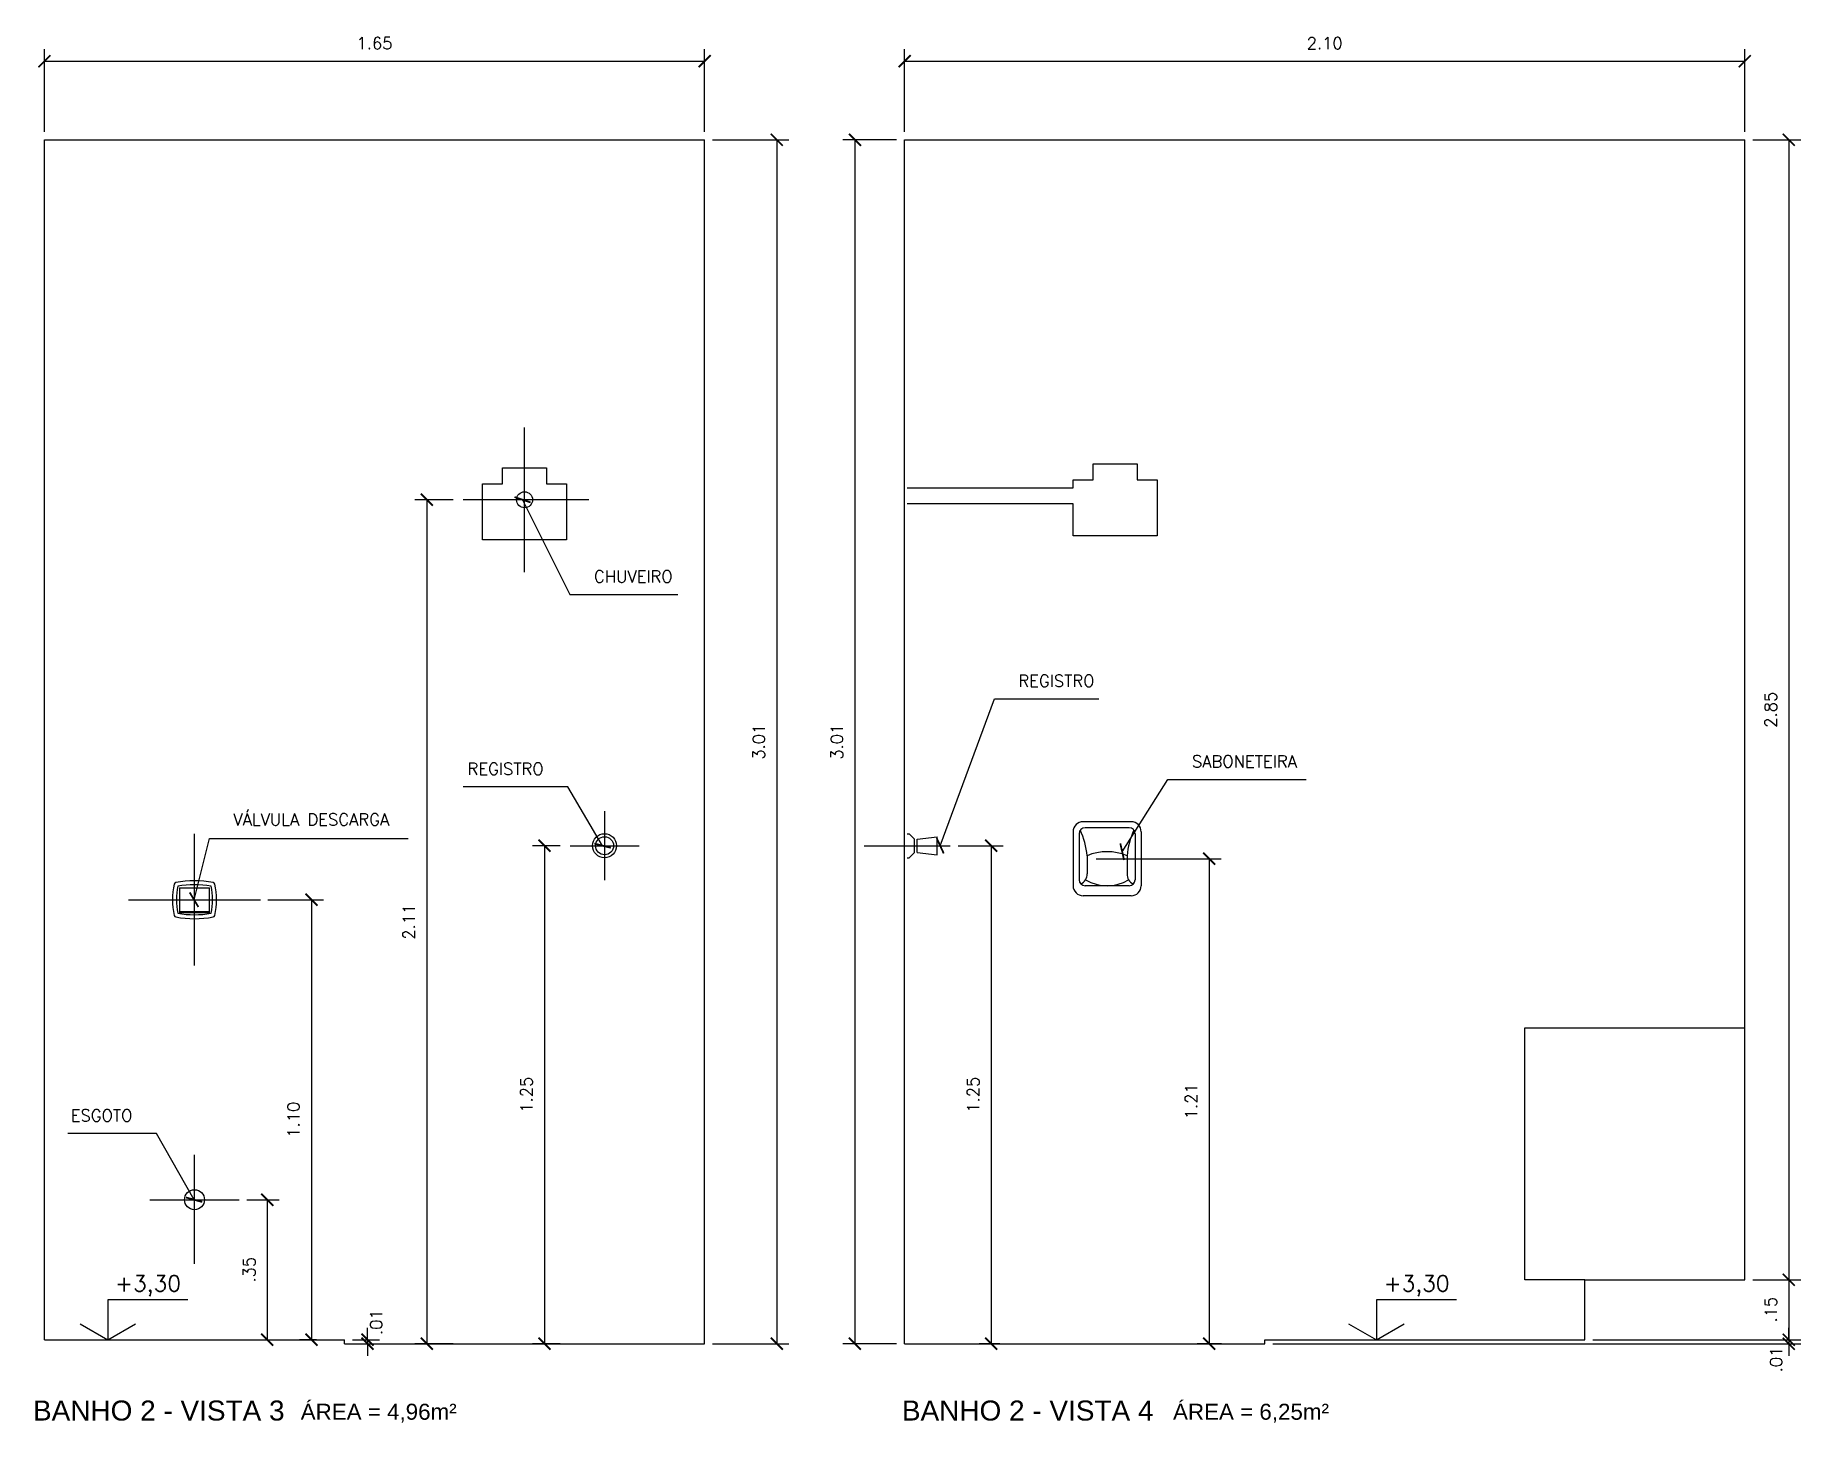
# Model space of a CAD drawing. Header units: millimetres. Extents: x 1 to 250, y 10 to 22.
# Drawn here: x 204.406 to 208.818, y 18.083 to 21.552 of the extents above; entities that cross this region are included whole.
import ezdxf

# ---------------------------------------------------------------- set-up
doc = ezdxf.new("R2010")
doc.units = ezdxf.units.MM
for name, color, linetype in [('COTAS', 1, 'Continuous'), ('LVISTA02', 1, 'Continuous'), ('NOTAS', 2, 'Continuous'), ('PEÇAS', 7, 'Continuous'), ('PEÇAS50', 8, 'Continuous'), ('REVEST', 2, 'Continuous')]:
    doc.layers.add(name, color=color, linetype=linetype)
doc.styles.add('60-20', font='romans.shx', dxfattribs={"height": 0.03})
doc.styles.add('60-50', font='romans.shx', dxfattribs={"height": 0.075})
doc.styles.add('80-20', font='romans.shx', dxfattribs={"height": 0.04})
doc.styles.add('ARIAL', font='arial.ttf', dxfattribs={"height": 0.05})
doc.dimstyles.new('20', dxfattribs={"dimtxt": 0.1, "dimasz": 0.075, "dimexe": 0.075, "dimexo": 0.05, "dimgap": 0.075, "dimtad": 1, "dimzin": 4, "dimdsep": 46, "dimtxsty": '60-50', "dimblk1": 'ARCHTICK', "dimblk2": 'ARCHTICK', "dimsah": 1, "dimcen": 2.5, "dimclrt": 3, "dimadec": 0, "dimazin": 0, "dimtfac": 1, "dimtmove": 2, "dimatfit": 3, "dimldrblk": 'ARCHTICK', "dimfxl": 1, "dimarcsym": 0})

# ---------------------------------------------------------------- blocks, each defined once
blk = doc.blocks.new('_ARCHTICK')
at = {"color": 0, "linetype": 'ByBlock', "const_width": 0.15}
blk.add_lwpolyline([(-0.5, -0.5), (0.5, 0.5)], dxfattribs=at)
blk = doc.blocks.new('*D94')
at = {"color": 0, "linetype": 'ByBlock'}
for p, q in [((204.4287, 21.3109), (204.4287, 21.5173)), ((206.0787, 21.3109), (206.0787, 21.5173)), ((204.4287, 21.4873), (206.0787, 21.4873))]:
    blk.add_line(p, q, dxfattribs=at)
at = {"layer": 'DEFPOINTS', "color": 0, "linetype": 'ByBlock'}
for p in [(206.0787, 21.4873), (204.4287, 21.2909), (206.0787, 21.2909)]:
    blk.add_point(p, dxfattribs=at)
at = {"color": 0, "linetype": 'ByBlock', "xscale": 0.03, "yscale": 0.03, "zscale": 0.03, "rotation": 180}
blk.add_blockref('_ARCHTICK', (204.4287, 21.4873), dxfattribs=at)
at = {"color": 0, "linetype": 'ByBlock', "xscale": 0.03, "yscale": 0.03, "zscale": 0.03}
blk.add_blockref('_ARCHTICK', (206.0787, 21.4873), dxfattribs=at)
at = {"color": 3, "linetype": 'ByBlock', "insert": (205.2537, 21.5323), "char_height": 0.03, "attachment_point": 5, "style": '60-20'}
blk.add_mtext('1.65', dxfattribs=at)
blk = doc.blocks.new('*D95')
at = {"color": 0, "linetype": 'ByBlock'}
for p, q in [((206.5787, 21.3109), (206.5787, 21.5173)), ((208.6787, 21.3109), (208.6787, 21.5173)), ((206.5787, 21.4873), (208.6787, 21.4873))]:
    blk.add_line(p, q, dxfattribs=at)
at = {"layer": 'DEFPOINTS', "color": 0, "linetype": 'ByBlock'}
for p in [(208.6787, 21.4873), (206.5787, 21.2909), (208.6787, 21.2909)]:
    blk.add_point(p, dxfattribs=at)
at = {"color": 0, "linetype": 'ByBlock', "xscale": 0.03, "yscale": 0.03, "zscale": 0.03, "rotation": 180}
blk.add_blockref('_ARCHTICK', (206.5787, 21.4873), dxfattribs=at)
at = {"color": 0, "linetype": 'ByBlock', "xscale": 0.03, "yscale": 0.03, "zscale": 0.03}
blk.add_blockref('_ARCHTICK', (208.6787, 21.4873), dxfattribs=at)
at = {"color": 3, "linetype": 'ByBlock', "insert": (207.6287, 21.5323), "char_height": 0.03, "attachment_point": 5, "style": '60-20'}
blk.add_mtext('2.10', dxfattribs=at)
blk = doc.blocks.new('*D250')
at = {"color": 0, "linetype": 'ByBlock'}
for p, q in [((205.2363, 18.2909), (205.2363, 18.3209)), ((205.1987, 18.2909), (205.2663, 18.2909)), ((205.1987, 18.2809), (205.2663, 18.2809)), ((205.2363, 18.2909), (205.2363, 18.2809)), ((205.2363, 18.2909), (205.2363, 18.2809)), ((205.2363, 18.2809), (205.2363, 18.2509))]:
    blk.add_line(p, q, dxfattribs=at)
at = {"layer": 'DEFPOINTS', "color": 0, "linetype": 'ByBlock'}
for p in [(205.1787, 18.2909), (205.1787, 18.2809), (205.2363, 18.2809)]:
    blk.add_point(p, dxfattribs=at)
at = {"color": 0, "linetype": 'ByBlock', "xscale": 0.03, "yscale": 0.03, "zscale": 0.03}
for p, rotation in [((205.2363, 18.2909), 270), ((205.2363, 18.2809), 90)]:
    blk.add_blockref('_ARCHTICK', p, dxfattribs=dict(at, rotation=rotation))
at = {"color": 3, "linetype": 'ByBlock', "insert": (205.2579, 18.3349), "char_height": 0.03, "attachment_point": 5, "rotation": 90, "style": '60-20'}
blk.add_mtext('.01', dxfattribs=at)
blk = doc.blocks.new('*D251')
at = {"color": 0, "linetype": 'ByBlock'}
for p, q in [((206.0987, 21.2909), (206.2892, 21.2909)), ((206.2592, 21.2909), (206.2592, 18.2809)), ((206.0987, 18.2809), (206.2892, 18.2809))]:
    blk.add_line(p, q, dxfattribs=at)
at = {"layer": 'DEFPOINTS', "color": 0, "linetype": 'ByBlock'}
for p in [(206.0787, 21.2909), (206.0787, 18.2809), (206.2592, 18.2809)]:
    blk.add_point(p, dxfattribs=at)
at = {"color": 0, "linetype": 'ByBlock', "xscale": 0.03, "yscale": 0.03, "zscale": 0.03}
for p, rotation in [((206.2592, 21.2909), 90), ((206.2592, 18.2809), 270)]:
    blk.add_blockref('_ARCHTICK', p, dxfattribs=dict(at, rotation=rotation))
at = {"color": 3, "linetype": 'ByBlock', "insert": (206.2142, 19.7859), "char_height": 0.03, "attachment_point": 5, "rotation": 90, "style": '60-20'}
blk.add_mtext('3.01', dxfattribs=at)
blk = doc.blocks.new('*D252')
at = {"color": 0, "linetype": 'ByBlock'}
for p, q in [((208.6987, 21.2909), (208.8185, 21.2909)), ((208.7885, 21.2909), (208.7885, 18.4409)), ((208.6987, 18.4409), (208.8185, 18.4409))]:
    blk.add_line(p, q, dxfattribs=at)
at = {"layer": 'DEFPOINTS', "color": 0, "linetype": 'ByBlock'}
for p in [(208.6787, 21.2909), (208.6787, 18.4409), (208.7885, 18.4409)]:
    blk.add_point(p, dxfattribs=at)
at = {"color": 0, "linetype": 'ByBlock', "xscale": 0.03, "yscale": 0.03, "zscale": 0.03}
for p, rotation in [((208.7885, 21.2909), 90), ((208.7885, 18.4409), 270)]:
    blk.add_blockref('_ARCHTICK', p, dxfattribs=dict(at, rotation=rotation))
at = {"color": 3, "linetype": 'ByBlock', "insert": (208.7435, 19.8659), "char_height": 0.03, "attachment_point": 5, "rotation": 90, "style": '60-20'}
blk.add_mtext('2.85', dxfattribs=at)
blk = doc.blocks.new('*D253')
at = {"color": 0, "linetype": 'ByBlock'}
for p, q in [((208.7885, 18.4409), (208.7885, 18.2909)), ((208.2987, 18.2909), (208.8185, 18.2909))]:
    blk.add_line(p, q, dxfattribs=at)
at = {"layer": 'DEFPOINTS', "color": 0, "linetype": 'ByBlock'}
for p in [(208.6787, 18.4409), (208.2787, 18.2909), (208.7885, 18.2909)]:
    blk.add_point(p, dxfattribs=at)
at = {"color": 0, "linetype": 'ByBlock', "xscale": 0.03, "yscale": 0.03, "zscale": 0.03}
for p, rotation in [((208.7885, 18.4409), 90), ((208.7885, 18.2909), 270)]:
    blk.add_blockref('_ARCHTICK', p, dxfattribs=dict(at, rotation=rotation))
at = {"color": 3, "linetype": 'ByBlock', "insert": (208.7435, 18.3659), "char_height": 0.03, "attachment_point": 5, "rotation": 90, "style": '60-20'}
blk.add_mtext('.15', dxfattribs=at)
blk = doc.blocks.new('*D254')
at = {"color": 0, "linetype": 'ByBlock'}
for p, q in [((208.7885, 18.2909), (208.7885, 18.3209)), ((207.4987, 18.2809), (208.8185, 18.2809)), ((208.7885, 18.2909), (208.7885, 18.2809)), ((208.7885, 18.2909), (208.7885, 18.2809)), ((208.7885, 18.2809), (208.7885, 18.2509))]:
    blk.add_line(p, q, dxfattribs=at)
at = {"layer": 'DEFPOINTS', "color": 0, "linetype": 'ByBlock'}
for p in [(207.4787, 18.2809), (208.2787, 18.2909), (208.7885, 18.2809)]:
    blk.add_point(p, dxfattribs=at)
at = {"color": 0, "linetype": 'ByBlock', "xscale": 0.03, "yscale": 0.03, "zscale": 0.03}
for p, rotation in [((208.7885, 18.2909), 270), ((208.7885, 18.2809), 90)]:
    blk.add_blockref('_ARCHTICK', p, dxfattribs=dict(at, rotation=rotation))
at = {"color": 3, "linetype": 'ByBlock', "insert": (208.757, 18.2414), "char_height": 0.03, "attachment_point": 5, "rotation": 90, "style": '60-20'}
blk.add_mtext('.01', dxfattribs=at)
blk = doc.blocks.new('*D255')
at = {"color": 0, "linetype": 'ByBlock'}
for p, q in [((206.5587, 21.2909), (206.4245, 21.2909)), ((206.4545, 21.2909), (206.4545, 18.2809)), ((206.5587, 18.2809), (206.4245, 18.2809))]:
    blk.add_line(p, q, dxfattribs=at)
at = {"layer": 'DEFPOINTS', "color": 0, "linetype": 'ByBlock'}
for p in [(206.5787, 21.2909), (206.4545, 18.2809), (206.5787, 18.2809)]:
    blk.add_point(p, dxfattribs=at)
at = {"color": 0, "linetype": 'ByBlock', "xscale": 0.03, "yscale": 0.03, "zscale": 0.03}
for p, rotation in [((206.4545, 21.2909), 90), ((206.4545, 18.2809), 270)]:
    blk.add_blockref('_ARCHTICK', p, dxfattribs=dict(at, rotation=rotation))
at = {"color": 3, "linetype": 'ByBlock', "insert": (206.4095, 19.7859), "char_height": 0.03, "attachment_point": 5, "rotation": 90, "style": '60-20'}
blk.add_mtext('3.01', dxfattribs=at)
blk = doc.blocks.new('*D304')
at = {"color": 0, "linetype": 'ByBlock'}
for p, q in [((217.1582, 19.4934), (217.4708, 19.4934)), ((217.4408, 19.4934), (217.4408, 18.2809)), ((217.4711, 18.2809), (217.4108, 18.2809))]:
    blk.add_line(p, q, dxfattribs=at)
at = {"layer": 'DEFPOINTS', "color": 0, "linetype": 'ByBlock'}
for p in [(217.1382, 19.4934), (217.4408, 18.2809), (217.4911, 18.2809)]:
    blk.add_point(p, dxfattribs=at)
at = {"color": 0, "linetype": 'ByBlock', "xscale": 0.03, "yscale": 0.03, "zscale": 0.03}
for p, rotation in [((217.4408, 19.4934), 90), ((217.4408, 18.2809), 270)]:
    blk.add_blockref('_ARCHTICK', p, dxfattribs=dict(at, rotation=rotation))
at = {"color": 3, "linetype": 'ByBlock', "insert": (217.3958, 18.8871), "char_height": 0.03, "attachment_point": 5, "rotation": 90, "style": '60-20'}
blk.add_mtext('1.21', dxfattribs=at)
blk = doc.blocks.new('*D305')
at = {"color": 0, "linetype": 'ByBlock'}
for p, q in [((206.7123, 19.5259), (206.8253, 19.5259)), ((206.7953, 19.5259), (206.7953, 18.2809)), ((206.8167, 18.2809), (206.7653, 18.2809))]:
    blk.add_line(p, q, dxfattribs=at)
at = {"layer": 'DEFPOINTS', "color": 0, "linetype": 'ByBlock'}
for p in [(206.6923, 19.5259), (206.7953, 18.2809), (206.8367, 18.2809)]:
    blk.add_point(p, dxfattribs=at)
at = {"color": 0, "linetype": 'ByBlock', "xscale": 0.03, "yscale": 0.03, "zscale": 0.03}
for p, rotation in [((206.7953, 19.5259), 90), ((206.7953, 18.2809), 270)]:
    blk.add_blockref('_ARCHTICK', p, dxfattribs=dict(at, rotation=rotation))
at = {"color": 3, "linetype": 'ByBlock', "insert": (206.7503, 18.9034), "char_height": 0.03, "attachment_point": 5, "rotation": 90, "style": '60-20'}
blk.add_mtext('1.25', dxfattribs=at)
blk = doc.blocks.new('*D306')
at = {"color": 0, "linetype": 'ByBlock'}
for p, q in [((218.7879, 19.5259), (218.7186, 19.5259)), ((218.7486, 19.5259), (218.7486, 18.2809)), ((218.7879, 18.2809), (218.7186, 18.2809))]:
    blk.add_line(p, q, dxfattribs=at)
at = {"layer": 'DEFPOINTS', "color": 0, "linetype": 'ByBlock'}
for p in [(218.8079, 19.5259), (218.7486, 18.2809), (218.8079, 18.2809)]:
    blk.add_point(p, dxfattribs=at)
at = {"color": 0, "linetype": 'ByBlock', "xscale": 0.03, "yscale": 0.03, "zscale": 0.03}
for p, rotation in [((218.7486, 19.5259), 90), ((218.7486, 18.2809), 270)]:
    blk.add_blockref('_ARCHTICK', p, dxfattribs=dict(at, rotation=rotation))
at = {"color": 3, "linetype": 'ByBlock', "insert": (218.7036, 18.9034), "char_height": 0.03, "attachment_point": 5, "rotation": 90, "style": '60-20'}
blk.add_mtext('1.25', dxfattribs=at)
blk = doc.blocks.new('*D307')
at = {"color": 0, "linetype": 'ByBlock'}
for p, q in [((218.5204, 20.3909), (218.4247, 20.3909)), ((218.4547, 20.3909), (218.4547, 18.2809)), ((218.5204, 18.2809), (218.4247, 18.2809))]:
    blk.add_line(p, q, dxfattribs=at)
at = {"layer": 'DEFPOINTS', "color": 0, "linetype": 'ByBlock'}
for p in [(218.5404, 20.3909), (218.4547, 18.2809), (218.5404, 18.2809)]:
    blk.add_point(p, dxfattribs=at)
at = {"color": 0, "linetype": 'ByBlock', "xscale": 0.03, "yscale": 0.03, "zscale": 0.03}
for p, rotation in [((218.4547, 20.3909), 90), ((218.4547, 18.2809), 270)]:
    blk.add_blockref('_ARCHTICK', p, dxfattribs=dict(at, rotation=rotation))
at = {"color": 3, "linetype": 'ByBlock', "insert": (218.4097, 19.3359), "char_height": 0.03, "attachment_point": 5, "rotation": 90, "style": '60-20'}
blk.add_mtext('2.11', dxfattribs=at)
blk = doc.blocks.new('*D308')
at = {"color": 0, "linetype": 'ByBlock'}
for p, q in [((216.5953, 18.6409), (216.6764, 18.6409)), ((216.6464, 18.6409), (216.6464, 18.2909)), ((216.5953, 18.2909), (216.6764, 18.2909))]:
    blk.add_line(p, q, dxfattribs=at)
at = {"layer": 'DEFPOINTS', "color": 0, "linetype": 'ByBlock'}
for p in [(216.5753, 18.6409), (216.5753, 18.2909), (216.6464, 18.2909)]:
    blk.add_point(p, dxfattribs=at)
at = {"color": 0, "linetype": 'ByBlock', "xscale": 0.03, "yscale": 0.03, "zscale": 0.03}
for p, rotation in [((216.6464, 18.6409), 90), ((216.6464, 18.2909), 270)]:
    blk.add_blockref('_ARCHTICK', p, dxfattribs=dict(at, rotation=rotation))
at = {"color": 3, "linetype": 'ByBlock', "insert": (216.6014, 18.4659), "char_height": 0.03, "attachment_point": 5, "rotation": 90, "style": '60-20'}
blk.add_mtext('.35', dxfattribs=at)
blk = doc.blocks.new('*D309')
at = {"color": 0, "linetype": 'ByBlock'}
for p, q in [((216.648, 19.3909), (216.7868, 19.3909)), ((216.7568, 19.3909), (216.7568, 18.2909)), ((216.7694, 18.2909), (216.7268, 18.2909))]:
    blk.add_line(p, q, dxfattribs=at)
at = {"layer": 'DEFPOINTS', "color": 0, "linetype": 'ByBlock'}
for p in [(216.628, 19.3909), (216.7568, 18.2909), (216.7894, 18.2909)]:
    blk.add_point(p, dxfattribs=at)
at = {"color": 0, "linetype": 'ByBlock', "xscale": 0.03, "yscale": 0.03, "zscale": 0.03}
for p, rotation in [((216.7568, 19.3909), 90), ((216.7568, 18.2909), 270)]:
    blk.add_blockref('_ARCHTICK', p, dxfattribs=dict(at, rotation=rotation))
at = {"color": 3, "linetype": 'ByBlock', "insert": (216.7118, 18.8409), "char_height": 0.03, "attachment_point": 5, "rotation": 90, "style": '60-20'}
blk.add_mtext('1.10', dxfattribs=at)

msp = doc.modelspace()

# ---------------------------------------------------------------- linework, layer by layer
at = {"layer": 'LVISTA02'}
for p, q in [((208.1287, 18.4409), (208.1287, 19.0709)), ((208.1287, 19.0709), (208.6787, 19.0709)), ((208.2787, 18.4409), (208.1287, 18.4409))]:
    msp.add_line(p, q, dxfattribs=at)
at = {"layer": 'NOTAS'}
for points in [[(204.7869, 18.3909), (204.5869, 18.3909), (204.5869, 18.2909)], [(207.9578, 18.3909), (207.7578, 18.3909), (207.7578, 18.2909)]]:
    msp.add_lwpolyline(points, dxfattribs=at)
at = {"layer": 'NOTAS', "color": 3}
for points in [[(204.5176, 18.3309), (204.5869, 18.2909), (204.6562, 18.3309)], [(207.6885, 18.3309), (207.7578, 18.2909), (207.8271, 18.3309)]]:
    msp.add_lwpolyline(points, dxfattribs=at)
at = {"layer": 'PEÇAS', "color": 8}
for p, q in [((205.8287, 19.6119), (205.8287, 19.4398)), ((204.8037, 19.2262), (204.8037, 19.5556)), ((207.0149, 19.5559), (207.0149, 19.4409)), ((207.1399, 19.5709), (207.0299, 19.5709)), ((207.1549, 19.5559), (207.1549, 19.4409)), ((205.7427, 19.5259), (205.9148, 19.5259)), ((206.4774, 19.5259), (206.6923, 19.5259)), ((207.0349, 19.5009), (207.0349, 19.4559)), ((207.1349, 19.5009), (207.1349, 19.4559)), ((207.1399, 19.4259), (207.0299, 19.4259)), ((204.639, 19.3909), (204.9684, 19.3909)), ((204.8037, 18.4804), (204.8037, 18.7529)), ((204.6917, 18.6409), (204.9157, 18.6409))]:
    msp.add_line(p, q, dxfattribs=at)
at = {"layer": 'PEÇAS'}
for p, q in [((206.5849, 19.5559), (206.5899, 19.5559)), ((206.5899, 19.5559), (206.6031, 19.5426)), ((206.6099, 19.5426), (206.6599, 19.5484)), ((206.6599, 19.5034), (206.6599, 19.5484)), ((206.9999, 19.5609), (206.9999, 19.4259)), ((207.1449, 19.5859), (207.0249, 19.5859)), ((207.1699, 19.5609), (207.1699, 19.4259)), ((206.5899, 19.4959), (206.6031, 19.5091)), ((206.6031, 19.5091), (206.6031, 19.5426)), ((206.6099, 19.5091), (206.6099, 19.5426)), ((206.6099, 19.5091), (206.6599, 19.5034)), ((206.5849, 19.4959), (206.5899, 19.4959)), ((204.7663, 19.4204), (204.8411, 19.4204)), ((204.7663, 19.4204), (204.7663, 19.3584)), ((204.8411, 19.3584), (204.8411, 19.4204)), ((207.1449, 19.4009), (207.0249, 19.4009)), ((204.7663, 19.3613), (204.8411, 19.3613)), ((204.8411, 19.3584), (204.7663, 19.3584))]:
    msp.add_line(p, q, dxfattribs=at)
for points in [[(206.5849, 20.4209), (206.9999, 20.4209), (206.9999, 20.4409), (207.0499, 20.4409), (207.0499, 20.4809), (207.1599, 20.4809), (207.1599, 20.4409), (207.2099, 20.4409), (207.2099, 20.3009), (206.9999, 20.3009), (206.9999, 20.3809), (206.5849, 20.3809)], [(205.5237, 20.4309), (205.5737, 20.4309), (205.5737, 20.4709), (205.6837, 20.4709), (205.6837, 20.4309), (205.7337, 20.4309), (205.7337, 20.2909), (205.5237, 20.2909), (205.5237, 20.4309)]]:
    msp.add_lwpolyline(points, dxfattribs=at)
at = {"layer": 'PEÇAS', "color": 8}
msp.add_circle((205.8287, 19.5259), 0.03, dxfattribs=at)
at = {"layer": 'PEÇAS'}
for centre, radius in [((205.8287, 19.5259), 0.0225), ((204.8037, 18.6409), 0.025)]:
    msp.add_circle(centre, radius, dxfattribs=at)
for centre, radius, start, end in [((207.0249, 19.5609), 0.025, 90, 180), ((207.1449, 19.5609), 0.025, 0, 90), ((204.9318, 19.3909), 0.1831, 167.6112, 192.3888), ((204.7579, 19.4291), 0.005, 100.6764, 167.6112), ((204.8037, 19.1859), 0.2525, 79.3236, 100.6764), ((204.9318, 19.3909), 0.1731, 168.709, 191.291), ((204.8037, 19.1859), 0.2425, 80.1105, 99.8895), ((204.6756, 19.3909), 0.1731, 348.709, 11.291), ((204.8496, 19.4291), 0.005, 12.3888, 79.3236), ((204.6756, 19.3909), 0.1831, 347.6112, 12.3888), ((207.0249, 19.4259), 0.025, 180, 270), ((207.1449, 19.4259), 0.025, 270, 0), ((204.7579, 19.3527), 0.005, 192.3888, 259.3236), ((204.8037, 19.5959), 0.2525, 259.3236, 280.6764), ((204.8037, 19.5959), 0.2425, 260.1105, 279.8895), ((204.8496, 19.3527), 0.005, 280.6764, 347.6112), ((204.8537, 19.3484), 1.4210854715202e-14, 267.7848, 216.8699)]:
    msp.add_arc(centre, radius, start, end, dxfattribs=at)
at = {"layer": 'PEÇAS', "color": 8}
for centre, radius, start, end in [((207.0299, 19.5559), 0.015, 90, 180), ((206.8525, 19.4864), 0.1829, 4.5376, 25.3737), ((207.3172, 19.4864), 0.1829, 154.6263, 175.4624), ((207.1399, 19.5559), 0.015, 0, 90), ((207.0849, 19.3809), 0.13, 67.3801, 112.6199), ((207.0299, 19.4409), 0.015, 180, 270), ((207.0084, 19.4544), 0.0265, 294.1513, 3.1261), ((207.0849, 19.5313), 0.1054, 239.3037, 300.6963), ((207.1613, 19.4544), 0.0265, 176.8739, 245.8487), ((207.1399, 19.4409), 0.015, 270, 0)]:
    msp.add_arc(centre, radius, start, end, dxfattribs=at)
at = {"layer": 'PEÇAS50'}
for p, q in [((205.6287, 20.21), (205.6287, 20.5717)), ((205.7893, 20.3909), (205.4752, 20.3909))]:
    msp.add_line(p, q, dxfattribs=at)
msp.add_circle((205.6287, 20.3909), 0.02, dxfattribs=at)
at = {"layer": 'REVEST'}
for p, q in [((204.4287, 18.2909), (204.4287, 21.2909)), ((204.4287, 21.2909), (206.0787, 21.2909)), ((206.0787, 18.2809), (206.0787, 21.2909)), ((206.5787, 18.2809), (206.5787, 21.2909)), ((206.5787, 21.2909), (208.6787, 21.2909)), ((208.6787, 18.4409), (208.6787, 21.2909)), ((208.2787, 18.4409), (208.6787, 18.4409)), ((208.2787, 18.2909), (208.2787, 18.4409)), ((204.4287, 18.2909), (205.1787, 18.2909)), ((205.1787, 18.2809), (205.1787, 18.2909)), ((205.1787, 18.2809), (206.0787, 18.2809)), ((206.5787, 18.2809), (207.4787, 18.2809)), ((207.4787, 18.2909), (208.2787, 18.2909)), ((207.4787, 18.2809), (207.4787, 18.2909))]:
    msp.add_line(p, q, dxfattribs=at)

# ---------------------------------------------------------------- texts
at = {"layer": 'COTAS', "color": 3, "char_height": 0.03, "style": '60-20'}
for s, insert, attachment_point in [('CHUVEIRO', (205.8022, 20.1991), 4), ('REGISTRO', (206.8631, 19.938), 4), ('REGISTRO', (205.6765, 19.7181), 6), ('SABONETEIRA', (207.2969, 19.7368), 4), ('VÁLVULA DESCARGA', (204.9009, 19.5914), 4), ('ESGOTO', (204.6486, 18.8517), 6)]:
    msp.add_mtext(s, dxfattribs=dict(at, insert=insert, attachment_point=attachment_point))
at = {"layer": 'NOTAS', "color": 3, "style": '80-20'}
for p in [(204.6055, 18.4117), (207.7764, 18.4117)]:
    msp.add_text('+3,30', height=0.04, dxfattribs=at).set_placement(p)
at = {"layer": 'NOTAS', "style": 'ARIAL'}
for s, height, p in [('BANHO 2 - VISTA 3', 0.05, (204.4001, 18.0888)), ('ÁREA = 4,96m²', 0.04, (205.0692, 18.0908)), ('BANHO 2 - VISTA 4', 0.05, (206.572, 18.0888)), ('ÁREA = 6,25m²', 0.04, (207.2496, 18.0908))]:
    msp.add_text(s, height=height, dxfattribs=at).set_placement(p)

# ---------------------------------------------------------------- dimensions: what is measured, and where the dimension line sits
at = {"layer": 'COTAS'}
for base, p1, p2, picture, middle in [((206.0787, 21.4873), (204.4287, 21.2909), (206.0787, 21.2909), '*D94', (205.2537, 21.5323)), ((208.6787, 21.4873), (206.5787, 21.2909), (208.6787, 21.2909), '*D95', (207.6287, 21.5323))]:
    dim = msp.add_linear_dim(base=base, p1=p1, p2=p2, dimstyle='20', override={"dimtxt": 0.02, "dimasz": 0.03, "dimexe": 0.03, "dimexo": 0.02, "dimgap": 0.03, "dimtxsty": '60-20'}, dxfattribs=at)
    dim.commit()
    dim.dimension.update_dxf_attribs({"geometry": picture, "text_midpoint": middle})
for base, p1, p2, override, picture, middle in [((206.2592, 18.2809), (206.0787, 21.2909), (206.0787, 18.2809), {"dimtxt": 0.02, "dimasz": 0.03, "dimexe": 0.03, "dimexo": 0.02, "dimgap": 0.03, "dimtxsty": '60-20'}, '*D251', (206.2142, 19.7859)), ((206.4545, 18.2809), (206.5787, 21.2909), (206.5787, 18.2809), {"dimtxt": 0.02, "dimasz": 0.03, "dimexe": 0.03, "dimexo": 0.02, "dimgap": 0.03, "dimtxsty": '60-20'}, '*D255', (206.4095, 19.7859)), ((208.7885, 18.4409), (208.6787, 21.2909), (208.6787, 18.4409), {"dimtxt": 0.02, "dimasz": 0.03, "dimexe": 0.03, "dimexo": 0.02, "dimgap": 0.03, "dimtxsty": '60-20'}, '*D252', (208.7435, 19.8659)), ((206.7952726759, 18.2808657796), (206.6922785936, 19.5258657796), (206.8367146875, 18.2808657796), {"dimtxt": 0.02, "dimasz": 0.03, "dimexe": 0.03, "dimexo": 0.02, "dimgap": 0.03, "dimtxsty": '60-20'}, '*D305', (206.7502726759, 18.9033657796)), ((208.7885, 18.2909), (208.6787, 18.4409), (208.2787, 18.2909), {"dimtxt": 0.02, "dimasz": 0.03, "dimexe": 0.03, "dimexo": 0.02, "dimgap": 0.03, "dimtxsty": '60-20', "dimse1": 1}, '*D253', (208.7435, 18.3659))]:
    dim = msp.add_linear_dim(base=base, p1=p1, p2=p2, angle=90, dimstyle='20', override=override, dxfattribs=at)
    dim.commit()
    dim.dimension.update_dxf_attribs({"geometry": picture, "text_midpoint": middle})
for base, p1, p2, picture, middle, set_off in [((205.3846, 18.2809), (205.4703, 20.3909), (205.4703, 18.2809), '*D307', (205.3396, 19.3359), (-13.0701, 0)), ((205.6785244321, 18.2808657796), (205.7377527818, 19.5258657796), (205.7377527818, 18.2808657796), '*D306', (205.6335244321, 18.9033657796), (-13.0701236265, 0)), ((207.34, 18.2809), (207.0375, 19.4934), (207.3904, 18.2809), '*D304', (207.295, 18.8871), (-10.1007, 0)), ((205.0961, 18.2909), (204.9673, 19.3909), (205.1287, 18.2909), '*D309', (205.0511, 18.8409), (-11.6607, 0)), ((204.9857, 18.2909), (204.9146, 18.6409), (204.9146, 18.2909), '*D308', (204.9407, 18.4659), (-11.6607, 0))]:
    dim = msp.add_linear_dim(base=base, p1=p1, p2=p2, angle=90, dimstyle='20', override={"dimtxt": 0.02, "dimasz": 0.03, "dimexe": 0.03, "dimexo": 0.02, "dimgap": 0.03, "dimtxsty": '60-20'}, dxfattribs=at)
    dim.commit()
    dim.dimension.update_dxf_attribs({"geometry": picture, "text_midpoint": middle, "insert": set_off})
for base, p1, p2, override, picture, middle in [((205.2363, 18.2809), (205.1787, 18.2909), (205.1787, 18.2809), {"dimtxt": 0.02, "dimasz": 0.03, "dimexe": 0.03, "dimexo": 0.02, "dimgap": 0.03, "dimtxsty": '60-20'}, '*D250', (205.2579, 18.3349)), ((208.7885, 18.2809), (208.2787, 18.2909), (207.4787, 18.2809), {"dimtxt": 0.02, "dimasz": 0.03, "dimexe": 0.03, "dimexo": 0.02, "dimgap": 0.03, "dimtxsty": '60-20', "dimse1": 1}, '*D254', (208.757, 18.2414))]:
    dim = msp.add_linear_dim(base=base, p1=p1, p2=p2, angle=90, dimstyle='20', override=override, dxfattribs=at)
    dim.commit()
    dim.dimension.update_dxf_attribs({"geometry": picture, "text_midpoint": middle, "dimtype": 160})

# ---------------------------------------------------------------- leaders
at = {"layer": 'COTAS', "annotation_type": 0, "has_hookline": 1}
for points, hookline_direction, text_width in [([(205.6238, 20.3909), (205.7422, 20.1541), (205.7722, 20.1541)], 0, 0.21), ([(206.6676, 19.5259), (206.8031, 19.893), (206.8331, 19.893)], 0, 0.2014), ([(207.1225, 19.5109), (207.2369, 19.6918), (207.2669, 19.6918)], 0, 0.2857), ([(205.8238, 19.5259), (205.7365, 19.6731), (205.7065, 19.6731)], 1, 0.2014), ([(204.8026, 19.3909), (204.8409, 19.5436), (204.8709, 19.5436)], 0, 0.4371), ([(204.8026, 18.6409), (204.7086, 18.8067), (204.6786, 18.8067)], 1, 0.1614)]:
    msp.add_leader(points, dimstyle='20', override={"dimtxt": 0.02, "dimasz": 0.03, "dimexe": 0.03, "dimexo": 0.02, "dimgap": 0.03, "dimtxsty": '60-20'}, dxfattribs=dict(at, hookline_direction=hookline_direction, text_width=text_width))

doc.saveas('drawing.dxf')
